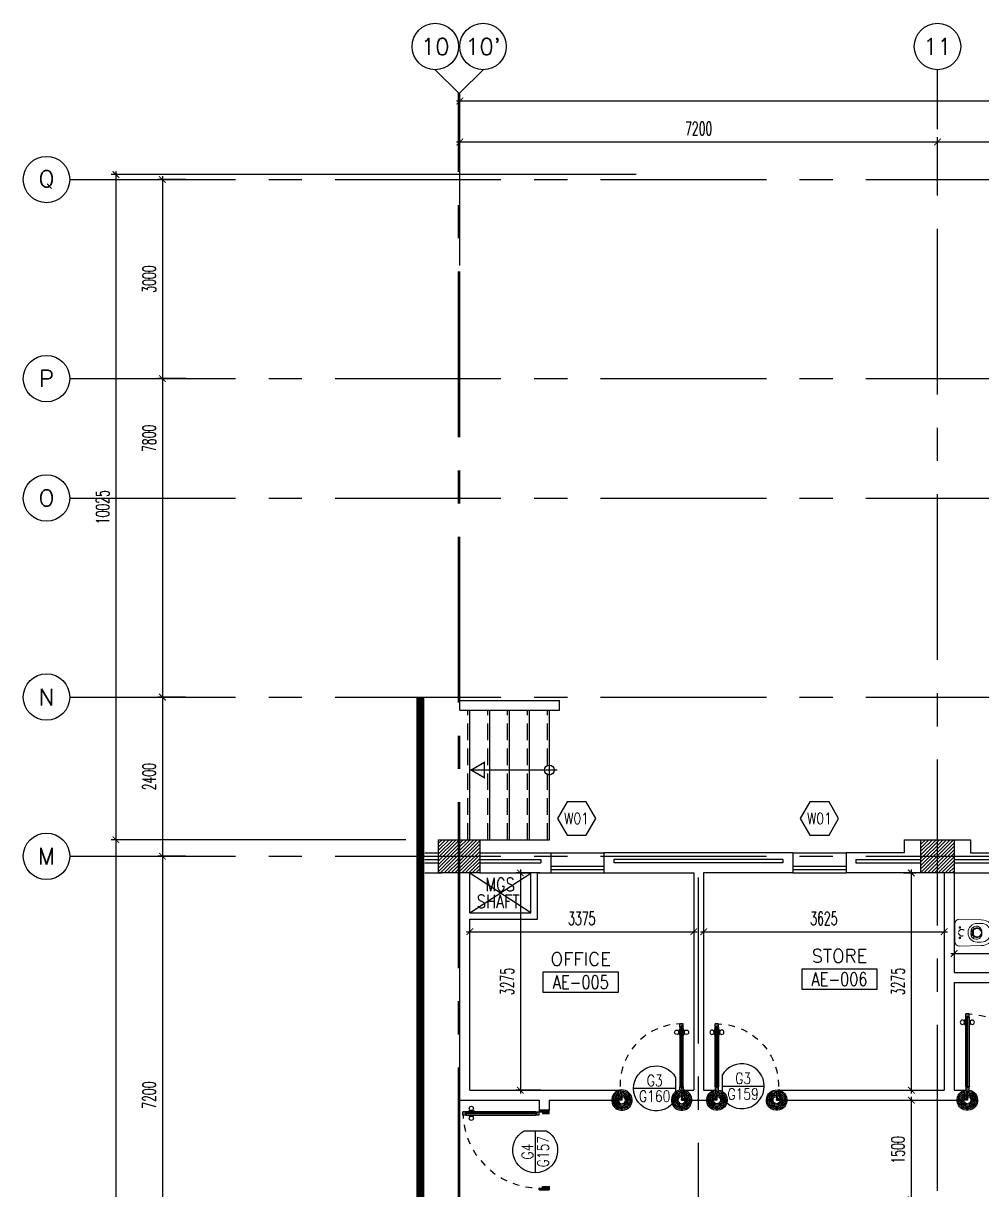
# Model space of a CAD drawing. Extents: x 417866.9 to 417960.2, y 43448 to 43538.2.
# Drawn here: x 417866.92 to 417881.36, y 43520.67 to 43538.25 of the extents above; entities that cross this region are included whole.
import ezdxf
from ezdxf.enums import TextEntityAlignment as Align

# ---------------------------------------------------------------- set-up
doc = ezdxf.new("R2010")
doc.units = 0
doc.header["$MEASUREMENT"] = 0
doc.header["$PDMODE"] = 3
doc.header["$PDSIZE"] = 0.1
for name, pattern in [('CENTER2', [1.125, 0.75, -0.125, 0.125, -0.125]), ('CENTERX2', [4, 2.5, -0.5, 0.5, -0.5]), ('HIDDEN', [0.375, 0.25, -0.125]), ('HIDDEN2', [0.1875, 0.125, -0.0625])]:
    doc.linetypes.add(name, pattern=pattern)
doc.layers.get('0').update_dxf_attribs({"linetype": 'CONTINUOUS'})
doc.layers.get('DEFPOINTS').update_dxf_attribs({"linetype": 'CONTINUOUS'})
for name, color, linetype in [('AX', 6, 'CONTINUOUS'), ('AX-CR', 2, 'CONTINUOUS'), ('AX-DIM', 4, 'CONTINUOUS'), ('AX-TXT', 6, 'CONTINUOUS'), ('AXES', 11, 'CENTERX2'), ('COL', 2, 'CONTINUOUS'), ('DIM', 4, 'CONTINUOUS'), ('DOOR', 4, 'CONTINUOUS'), ('DOOR-CR', 2, 'CONTINUOUS'), ('DOOR-NO', 3, 'CONTINUOUS'), ('ELEV', 2, 'CONTINUOUS'), ('FIX', 3, 'CONTINUOUS'), ('HAT', 8, 'CONTINUOUS'), ('INSUL', 7, 'CONTINUOUS'), ('RM-BOX', 2, 'CONTINUOUS'), ('RM-NAME', 2, 'CONTINUOUS'), ('RM-NO', 2, 'CONTINUOUS'), ('SHAFT', 7, 'CONTINUOUS'), ('Step', 7, 'CONTINUOUS'), ('STR', 5, 'CONTINUOUS'), ('WALL', 2, 'CONTINUOUS'), ('WIN', 5, 'CONTINUOUS'), ('WIN-BOX', 3, 'CONTINUOUS'), ('WIN-NO', 5, 'CONTINUOUS')]:
    doc.layers.add(name, color=color, linetype=linetype)
doc.styles.add('ROMANS', font='ROMANS.shx', dxfattribs={"width": 0.6})
doc.dimstyles.new('STANDARD in', dxfattribs={"dimtxt": 0.2, "dimasz": 0.1, "dimexe": 0.07, "dimexo": 0.05, "dimgap": 0.1, "dimtad": 1, "dimdec": 0, "dimlfac": 1000, "dimzin": 0, "dimdsep": 46, "dimtxsty": 'ROMANS', "dimblk": 'ARCHTICK', "dimcen": 0.05, "dimdle": 0.05, "dimclrd": 4, "dimclre": 4, "dimclrt": 2, "dimadec": 0, "dimazin": 0, "dimtfac": 1, "dimtdec": 0, "dimtmove": 2, "dimatfit": 3, "dimfxl": 0, "dimtolj": 1, "dimtzin": 0, "dimarcsym": 0})

# ---------------------------------------------------------------- blocks, each defined once
blk = doc.blocks.new('_ARCHTICK')
at = {"color": 0, "linetype": 'ByBlock', "const_width": 0.15}
blk.add_lwpolyline([(-0.5, -0.5), (0.5, 0.5)], dxfattribs=at)
blk = doc.blocks.new('*D410')
at = {"layer": 'AX-DIM', "color": 4, "lineweight": -2}
for p, q in [((417873.447, 43537.08), (417948.237, 43537.08)), ((417873.497, 43534.597), (417873.497, 43537.15)), ((417948.187, 43526.662), (417948.187, 43537.15))]:
    blk.add_line(p, q, dxfattribs=at)
at = {"layer": 'DEFPOINTS', "color": 0}
for p in [(417948.187, 43537.08), (417873.497, 43534.547), (417948.187, 43526.612)]:
    blk.add_point(p, dxfattribs=at)
at = {"layer": 'AX-DIM', "color": 4, "lineweight": -2, "xscale": 0.1, "yscale": 0.1, "zscale": 0.1, "rotation": 180}
blk.add_blockref('_ARCHTICK', (417873.497, 43537.08), dxfattribs=at)
at = {"layer": 'AX-DIM', "color": 4, "lineweight": -2, "xscale": 0.1, "yscale": 0.1, "zscale": 0.1}
blk.add_blockref('_ARCHTICK', (417948.187, 43537.08), dxfattribs=at)
at = {"layer": 'AX-DIM', "color": 2, "insert": (417910.842, 43537.28), "char_height": 0.2, "attachment_point": 5, "style": 'ROMANS'}
blk.add_mtext('\\A1;74690', dxfattribs=at)
blk = doc.blocks.new('WW1')
at = {"layer": 'WIN-BOX'}
blk.add_lwpolyline([(144, -250), (289, 0), (144, 250), (-144, 250), (-289, 0), (-144, -250)], close=True, dxfattribs=at)
at = {"layer": 'WIN-NO', "style": 'ROMANS', "width": 0.8}
blk.add_attdef('W00', text='', height=170, dxfattribs=at).set_placement((0, 0), align=Align.MIDDLE)
blk = doc.blocks.new('A$C24ED45A6')
at = {"layer": 'DOOR', "color": 0, "linetype": 'ByBlock'}
for p, q in [((909, 1055), (909, 990)), ((918, 1055), (909, 1055)), ((918, 978), (918, 1068)), ((925, 1068), (918, 1068)), ((918, 1055), (918, 990)), ((925, 1100), (925, 1150)), ((925, 1150), (975, 1150)), ((975, 1150), (925, 1150)), ((942, 1100), (925, 1100)), ((942, 1100), (942, 1120)), ((958, 1120), (942, 1120)), ((958, 1100), (958, 1120)), ((975, 1100), (958, 1100)), ((975, 1100), (975, 1150)), ((975, 1068), (982, 1068)), ((982, 978), (982, 1068)), ((982, 1055), (982, 990)), ((982, 1055), (991, 1055)), ((991, 1055), (991, 990)), ((918, 990), (909, 990)), ((925, 978), (918, 978)), ((975, 978), (982, 978)), ((982, 990), (991, 990)), ((925, 150), (925, 200)), ((925, 200), (942, 200)), ((942, 200), (942, 180)), ((942, 180), (958, 180)), ((958, 180), (958, 200)), ((958, 200), (975, 200)), ((975, 200), (975, 150)), ((0, 0), (0, 150)), ((0, 150), (25, 150)), ((50, 0), (0, 0)), ((25, 150), (25, 100)), ((25, 100), (50, 100)), ((50, 100), (50, 0)), ((925, 150), (975, 150)), ((975, 100), (950, 100)), ((950, 100), (950, 0)), ((1000, 150), (975, 150)), ((975, 150), (975, 100)), ((1000, 150), (1000, 0)), ((950, 0), (1000, 0))]:
    blk.add_line(p, q, dxfattribs=at)
at = {"layer": 'DOOR', "linetype": 'ByBlock'}
for p, q in [((925, 1100), (925, 200)), ((942, 200), (942, 1100)), ((958, 200), (958, 1100)), ((975, 200), (975, 1100))]:
    blk.add_line(p, q, dxfattribs=at)
at = {"layer": 'DOOR', "color": 9, "linetype": 'ByBlock'}
for p, q in [((50, 0), (0, 114)), ((50, 0), (0, 40)), ((50, 0), (37, 100)), ((950, 0), (1000, 114)), ((950, 0), (963, 100)), ((950, 0), (1000, 40))]:
    blk.add_line(p, q, dxfattribs=at)
at = {"layer": 'DOOR', "color": 0, "linetype": 'ByBlock'}
for centre in [(876, 1023), (1024, 1023)]:
    blk.add_circle(centre, 32.4, dxfattribs=at)
at = {"layer": 'DOOR', "linetype": 'HIDDEN', "ltscale": 0.5}
blk.add_arc((950, 222), 928, 88.456, 184.4816, dxfattribs=at)
at = {"layer": 'DOOR', "color": 9, "linetype": 'ByBlock'}
for centre, radius, start, end in [((50, 0), 154, 103.7142, 108.8947), ((50, 0), 134, 100.72, 111.8402), ((50, 0), 114, 102.6226, 115.9162), ((50, 0), 94.4, 90, 121.9818), ((50, 0), 74.4, 90, 132.2236), ((50, 0), 54.4, 90, 156.7926), ((50, 0), 34.4, 90, 180), ((50, 0), 14.4, 90, 180), ((950, 0), 94.4, 58.0182, 90), ((950, 0), 74.4, 47.7764, 90), ((950, 0), 54.4, 23.2074, 90), ((950, 0), 34.4, 0, 90), ((950, 0), 14.4, 0, 90), ((950, 0), 134, 68.1598, 79.28), ((950, 0), 114, 64.0838, 77.3774), ((950, 0), 154, 71.1053, 76.2858)]:
    blk.add_arc(centre, radius, start, end, dxfattribs=at)
at = {"layer": 'WALL'}
blk.add_line((1000, 0), (1000, 150), dxfattribs=at)
blk = doc.blocks.new('RM1')
at = {"layer": 'RM-BOX'}
blk.add_lwpolyline([(570, -200), (-570, -200), (-570, -500), (570, -500)], close=True, dxfattribs=at)
at = {"layer": 'RM-NAME', "style": 'ROMANS'}
for tag, p in [('ROOMNAME1', (0, 324)), ('ROOMNAME2', (0, 0))]:
    blk.add_attdef(tag, text='', height=200, dxfattribs=at).set_placement(p, align=Align.MIDDLE)
at = {"layer": 'RM-NO', "style": 'ROMANS', "width": 0.8}
blk.add_attdef('ROOMNO', text='', height=200, dxfattribs=at).set_placement((0, -350), align=Align.MIDDLE)
blk = doc.blocks.new('DD1')
at = {"layer": 'DOOR-CR'}
blk.add_line((-316, 0), (316, 0), dxfattribs=at)
blk.add_lwpolyline([(-316, -166, 3.820224), (-316, 166)], format="xyb", close=True, dxfattribs=at)
at = {"layer": 'DOOR-NO', "color": 255, "style": 'ROMANS'}
for tag, width, p in [('G', 0.8, (-22, 156)), ('0000', 0.7, (-22, -136))]:
    blk.add_attdef(tag, text='', height=196, dxfattribs=dict(at, width=width)).set_placement(p, align=Align.MIDDLE)
blk = doc.blocks.new('*X126')
at = {"color": 0}
for p, q in [((73379, 69508), (73872, 70001)), ((73379, 69561), (73819, 70001)), ((73379, 69614), (73766, 70001)), ((73379, 69667), (73713, 70001)), ((73379, 69720), (73660, 70001)), ((73379, 69773), (73607, 70001)), ((73379, 69826), (73554, 70001)), ((73379, 69879), (73501, 70001)), ((73379, 69932), (73448, 70001)), ((73379, 69985), (73395, 70001)), ((73425, 69501), (73879, 69955)), ((73478, 69501), (73879, 69902)), ((73532, 69501), (73879, 69849)), ((73585, 69501), (73879, 69796)), ((73638, 69501), (73879, 69743)), ((73691, 69501), (73879, 69690)), ((73744, 69501), (73879, 69637)), ((73797, 69501), (73879, 69584)), ((73850, 69501), (73879, 69531))]:
    blk.add_line(p, q, dxfattribs=at)
blk = doc.blocks.new('WC1')
at = {"layer": 'FIX', "lineweight": 20}
for p, q in [((35, 204), (-293, 194)), ((-482, 5), (-482, -5)), ((-429, 5), (-429, -5)), ((-289, 24), (-295, 0)), ((-295, 0), (-289, -24)), ((-230, 141), (-293, 141)), ((-150, 76), (-245, 60)), ((-94, 5), (-94, -5)), ((108, 0), (108, 131)), ((108, -131), (108, 0)), ((-293, -141), (-230, -141)), ((-245, -60), (-150, -76)), ((-293, -194), (35, -204)), ((32, -204), (35, -204))]:
    blk.add_line(p, q, dxfattribs=at)
at = {"layer": 'FIX', "linetype": 'Continuous', "lineweight": 20}
blk.add_line((-175, -47), (-175, 45), dxfattribs=at)
at = {"layer": 'FIX', "linetype": 'HIDDEN2', "lineweight": 20, "ltscale": 0.3}
blk.add_circle((0, 0), 49.8, dxfattribs=at)
at = {"layer": 'FIX', "linetype": 'HIDDEN', "lineweight": 20, "ltscale": 0.05}
for centre in [(32, 78), (32, -77)]:
    blk.add_circle(centre, 11.6, dxfattribs=at)
at = {"layer": 'FIX', "lineweight": 20}
for centre, radius, start, end in [((-293, 5), 189, 90, 180), ((35, 131), 73, 360, 90), ((-293, 5), 136, 90, 180), ((-228, -7), 68.2, 128.9242, 152.8468), ((-219, -18), 82, 108.496, 128.9242), ((-230, 5), 136, 360, 90), ((-293, -5), 189, 180, 270), ((-293, -5), 136, 180, 270), ((-228, 7), 68.2, 207.1532, 231.0758), ((-219, 18), 82, 231.0758, 251.504), ((-230, -5), 136, 270, 0), ((35, -131), 73, 270, 0)]:
    blk.add_arc(centre, radius, start, end, dxfattribs=at)
at = {"layer": 'FIX', "linetype": 'Continuous', "lineweight": 20}
for centre, start, end in [((-198, 46), 357.6662, 91.6121), ((-197, -46), 268.3879, 2.3338)]:
    blk.add_arc(centre, 22.3, start, end, dxfattribs=at)
blk = doc.blocks.new('*D445')
at = {"layer": 'AX-DIM', "color": 4, "linetype": 'ByBlock', "lineweight": -2}
for p, q in [((417880.697, 43536.112), (417880.697, 43536.532)), ((417887.897, 43536.112), (417887.897, 43536.532)), ((417880.647, 43536.462), (417887.947, 43536.462))]:
    blk.add_line(p, q, dxfattribs=at)
at = {"layer": 'DEFPOINTS', "color": 0, "linetype": 'ByBlock'}
for p in [(417887.897, 43536.462), (417880.697, 43536.062), (417887.897, 43536.062)]:
    blk.add_point(p, dxfattribs=at)
at = {"layer": 'AX-DIM', "color": 4, "linetype": 'ByBlock', "lineweight": -2, "xscale": 0.1, "yscale": 0.1, "zscale": 0.1, "rotation": 180}
blk.add_blockref('_ARCHTICK', (417880.697, 43536.462), dxfattribs=at)
at = {"layer": 'AX-DIM', "color": 4, "linetype": 'ByBlock', "lineweight": -2, "xscale": 0.1, "yscale": 0.1, "zscale": 0.1}
blk.add_blockref('_ARCHTICK', (417887.897, 43536.462), dxfattribs=at)
at = {"layer": 'AX-DIM', "color": 2, "linetype": 'ByBlock', "insert": (417884.297, 43536.662), "char_height": 0.2, "attachment_point": 5, "style": 'ROMANS'}
blk.add_mtext('\\A1;7200', dxfattribs=at)
blk = doc.blocks.new('*D444')
at = {"layer": 'AX-DIM', "color": 4, "linetype": 'ByBlock', "lineweight": -2}
for p, q in [((417873.497, 43536.112), (417873.497, 43536.532)), ((417880.697, 43536.112), (417880.697, 43536.532)), ((417873.447, 43536.462), (417880.747, 43536.462))]:
    blk.add_line(p, q, dxfattribs=at)
at = {"layer": 'DEFPOINTS', "color": 0, "linetype": 'ByBlock'}
for p in [(417880.697, 43536.462), (417873.497, 43536.062), (417880.697, 43536.062)]:
    blk.add_point(p, dxfattribs=at)
at = {"layer": 'AX-DIM', "color": 4, "linetype": 'ByBlock', "lineweight": -2, "xscale": 0.1, "yscale": 0.1, "zscale": 0.1, "rotation": 180}
blk.add_blockref('_ARCHTICK', (417873.497, 43536.462), dxfattribs=at)
at = {"layer": 'AX-DIM', "color": 4, "linetype": 'ByBlock', "lineweight": -2, "xscale": 0.1, "yscale": 0.1, "zscale": 0.1}
blk.add_blockref('_ARCHTICK', (417880.697, 43536.462), dxfattribs=at)
at = {"layer": 'AX-DIM', "color": 2, "linetype": 'ByBlock', "insert": (417877.097, 43536.662), "char_height": 0.2, "attachment_point": 5, "style": 'ROMANS'}
blk.add_mtext('\\A1;7200', dxfattribs=at)
blk = doc.blocks.new('AXU')
at = {"layer": 'AX-CR'}
blk.add_circle((0, 350), 350, dxfattribs=at)
at = {"layer": 'AX-TXT', "style": 'ROMANS'}
blk.add_attdef('AX', text='', height=250, dxfattribs=at).set_placement((0, 350), align=Align.MIDDLE)
blk = doc.blocks.new('C-300')
at = {"layer": 'HAT', "linetype": 'ByBlock', "ltscale": 0.3}
h = blk.add_hatch(dxfattribs=at)
h.set_pattern_fill('ANSI31', color=8, scale=300, style=0)
h.set_pattern_definition([(45, (-258496.182, -82361.005), (-26.5165043, 26.5165043), [])])
h.paths.add_polyline_path([(300, 500), (0, 500), (0, 250), (300, 250)])
h.paths.add_polyline_path([(300, 250), (0, 250), (0, 0), (300, 0)])
at = {"layer": 'COL'}
blk.add_lwpolyline([(0, 500), (300, 500), (300, 0), (0, 0)], close=True, dxfattribs=at)
blk = doc.blocks.new('C-300A')
at = {"layer": 'SHAFT', "color": 6, "linetype": 'ByBlock', "ltscale": 0.3}
for p in [(-300, 0), (20, 0)]:
    blk.add_blockref('C-300', p, dxfattribs=at)
blk = doc.blocks.new('DOOR100')
at = {"layer": 'DOOR', "color": 7, "linetype": 'ByBlock'}
for p, q in [((-75, 1250), (-75, 1300)), ((-75, 1300), (-25, 1300)), ((-25, 1300), (-75, 1300)), ((-58, 1250), (-75, 1250)), ((-58, 1250), (-58, 1270)), ((-42, 1270), (-58, 1270)), ((-42, 1250), (-42, 1270)), ((-25, 1250), (-42, 1250)), ((-25, 1250), (-25, 1300)), ((-91, 1205), (-91, 1140)), ((-82, 1205), (-91, 1205)), ((-82, 1140), (-91, 1140)), ((-82, 1128), (-82, 1218)), ((-75, 1218), (-82, 1218)), ((-82, 1205), (-82, 1140)), ((-75, 1128), (-82, 1128)), ((-25, 1218), (-18, 1218)), ((-25, 1128), (-18, 1128)), ((-18, 1128), (-18, 1218)), ((-18, 1205), (-18, 1140)), ((-18, 1205), (-9, 1205)), ((-18, 1140), (-9, 1140)), ((-9, 1205), (-9, 1140)), ((-75, 200), (-58, 200)), ((-75, 150), (-75, 200)), ((-58, 200), (-58, 180)), ((-58, 180), (-42, 180)), ((-42, 200), (-25, 200)), ((-42, 180), (-42, 200)), ((-25, 200), (-25, 150)), ((-1200, 0), (-1200, 150)), ((-1200, 150), (-1175, 150)), ((-1200, 150), (-1200, 0)), ((-1150, 0), (-1200, 114)), ((-1150, 0), (-1200, 40)), ((-1150, 0), (-1200, 0)), ((-1175, 150), (-1175, 100)), ((-1175, 100), (-1150, 100)), ((-1150, 0), (-1163, 100)), ((-1150, 100), (-1150, 0)), ((-75, 150), (-25, 150)), ((-50, 0), (0, 114)), ((-50, 100), (-50, 0)), ((-50, 0), (-37, 100)), ((-25, 100), (-50, 100)), ((-50, 0), (0, 40)), ((-50, 0), (0, 0)), ((0, 150), (-25, 150)), ((-25, 150), (-25, 100)), ((0, 0), (0, 150)), ((0, 150), (0, 0))]:
    blk.add_line(p, q, dxfattribs=at)
at = {"layer": 'DOOR', "linetype": 'ByBlock'}
for p, q in [((-75, 1250), (-75, 200)), ((-58, 200), (-58, 1250)), ((-42, 200), (-42, 1250)), ((-25, 200), (-25, 1250))]:
    blk.add_line(p, q, dxfattribs=at)
at = {"layer": 'DOOR', "color": 7, "linetype": 'ByBlock'}
for centre in [(-124, 1173), (24, 1173)]:
    blk.add_circle(centre, 32.4, dxfattribs=at)
at = {"layer": 'DOOR', "linetype": 'HIDDEN', "ltscale": 0.5}
blk.add_arc((-25, 150), 1150, 90, 180, dxfattribs=at)
at = {"layer": 'DOOR', "color": 7, "linetype": 'ByBlock'}
for centre, radius, start, end in [((-1150, 0), 154, 103.7142, 108.8947), ((-1150, 0), 134, 100.72, 111.8402), ((-1150, 0), 94.4, 90, 121.9818), ((-1150, 0), 74.4, 90, 132.2236), ((-1150, 0), 54.4, 90, 156.7926), ((-1150, 0), 34.4, 90, 180), ((-1150, 0), 14.4, 90, 180), ((-50, 0), 94.4, 58.0182, 90), ((-50, 0), 74.4, 47.7764, 90), ((-50, 0), 54.4, 23.2074, 90), ((-50, 0), 34.4, 0, 90), ((-50, 0), 14.4, 0, 90), ((-50, 0), 134, 68.1598, 79.28), ((-50, 0), 114, 64.0838, 77.3774), ((-50, 0), 154, 71.1053, 76.2858)]:
    blk.add_arc(centre, radius, start, end, dxfattribs=at)
blk = doc.blocks.new('*D159')
at = {"layer": 'DEFPOINTS', "color": 0}
for p in [(417877.022, 43524.595), (417873.647, 43524.436), (417877.022, 43524.557)]:
    blk.add_point(p, dxfattribs=at)
at = {"layer": 'DIM', "color": 4, "lineweight": -2}
for p, q in [((417873.647, 43524.486), (417873.647, 43524.627)), ((417873.597, 43524.557), (417877.072, 43524.557)), ((417877.022, 43524.545), (417877.022, 43524.487))]:
    blk.add_line(p, q, dxfattribs=at)
at = {"layer": 'DIM', "color": 4, "lineweight": -2, "xscale": 0.1, "yscale": 0.1, "zscale": 0.1, "rotation": 180}
blk.add_blockref('_ARCHTICK', (417873.647, 43524.557), dxfattribs=at)
at = {"layer": 'DIM', "color": 4, "lineweight": -2, "xscale": 0.1, "yscale": 0.1, "zscale": 0.1}
blk.add_blockref('_ARCHTICK', (417877.022, 43524.557), dxfattribs=at)
at = {"layer": 'DIM', "color": 2, "insert": (417875.334, 43524.757), "char_height": 0.2, "attachment_point": 5, "style": 'ROMANS'}
blk.add_mtext('\\A1;3375', dxfattribs=at)
blk = doc.blocks.new('*D160')
at = {"layer": 'DEFPOINTS', "color": 0}
for p in [(417877.172, 43525.167), (417880.797, 43525.167), (417880.797, 43524.557)]:
    blk.add_point(p, dxfattribs=at)
at = {"layer": 'DIM', "color": 4, "lineweight": -2}
for p, q in [((417877.172, 43525.117), (417877.172, 43524.487)), ((417880.797, 43525.117), (417880.797, 43524.487)), ((417877.122, 43524.557), (417880.847, 43524.557))]:
    blk.add_line(p, q, dxfattribs=at)
at = {"layer": 'DIM', "color": 4, "lineweight": -2, "xscale": 0.1, "yscale": 0.1, "zscale": 0.1, "rotation": 180}
blk.add_blockref('_ARCHTICK', (417877.172, 43524.557), dxfattribs=at)
at = {"layer": 'DIM', "color": 4, "lineweight": -2, "xscale": 0.1, "yscale": 0.1, "zscale": 0.1}
blk.add_blockref('_ARCHTICK', (417880.797, 43524.557), dxfattribs=at)
at = {"layer": 'DIM', "color": 2, "insert": (417878.984, 43524.757), "char_height": 0.2, "attachment_point": 5, "style": 'ROMANS'}
blk.add_mtext('\\A1;3625', dxfattribs=at)
blk = doc.blocks.new('*D558')
at = {"layer": 'DEFPOINTS', "color": 0}
for p in [(417874.753, 43525.444), (417874.41, 43522.169), (417874.768, 43522.169)]:
    blk.add_point(p, dxfattribs=at)
at = {"layer": 'DIM', "color": 4, "lineweight": -2}
for p, q in [((417874.41, 43525.494), (417874.41, 43522.119)), ((417874.703, 43525.444), (417874.34, 43525.444)), ((417874.718, 43522.169), (417874.34, 43522.169))]:
    blk.add_line(p, q, dxfattribs=at)
at = {"layer": 'DIM', "color": 4, "lineweight": -2, "xscale": 0.1, "yscale": 0.1, "zscale": 0.1}
for p, rotation in [((417874.41, 43525.444), 90), ((417874.41, 43522.169), 270)]:
    blk.add_blockref('_ARCHTICK', p, dxfattribs=dict(at, rotation=rotation))
at = {"layer": 'DIM', "color": 2, "insert": (417874.21, 43523.807), "char_height": 0.2, "attachment_point": 5, "rotation": 90, "style": 'ROMANS'}
blk.add_mtext('\\A1;3275', dxfattribs=at)
blk = doc.blocks.new('*D161')
at = {"layer": 'DEFPOINTS', "color": 0}
for p in [(417880.132, 43525.444), (417880.132, 43522.169), (417880.301, 43522.169)]:
    blk.add_point(p, dxfattribs=at)
at = {"layer": 'DIM', "color": 4, "lineweight": -2}
for p, q in [((417880.301, 43525.494), (417880.301, 43522.119)), ((417880.182, 43525.444), (417880.371, 43525.444)), ((417880.182, 43522.169), (417880.371, 43522.169))]:
    blk.add_line(p, q, dxfattribs=at)
at = {"layer": 'DIM', "color": 4, "lineweight": -2, "xscale": 0.1, "yscale": 0.1, "zscale": 0.1}
for p, rotation in [((417880.301, 43525.444), 90), ((417880.301, 43522.169), 270)]:
    blk.add_blockref('_ARCHTICK', p, dxfattribs=dict(at, rotation=rotation))
at = {"layer": 'DIM', "color": 2, "insert": (417880.101, 43523.807), "char_height": 0.2, "attachment_point": 5, "rotation": 90, "style": 'ROMANS'}
blk.add_mtext('\\A1;3275', dxfattribs=at)
blk = doc.blocks.new('*D162')
at = {"layer": 'DEFPOINTS', "color": 0}
for p in [(417880.947, 43524.333), (417883.022, 43524.333), (417883.022, 43524.228)]:
    blk.add_point(p, dxfattribs=at)
at = {"layer": 'DIM', "color": 4, "lineweight": -2}
for p, q in [((417880.897, 43524.228), (417883.072, 43524.228)), ((417880.947, 43524.283), (417880.947, 43524.158)), ((417883.022, 43524.283), (417883.022, 43524.158))]:
    blk.add_line(p, q, dxfattribs=at)
at = {"layer": 'DIM', "color": 4, "lineweight": -2, "xscale": 0.1, "yscale": 0.1, "zscale": 0.1, "rotation": 180}
blk.add_blockref('_ARCHTICK', (417880.947, 43524.228), dxfattribs=at)
at = {"layer": 'DIM', "color": 4, "lineweight": -2, "xscale": 0.1, "yscale": 0.1, "zscale": 0.1}
blk.add_blockref('_ARCHTICK', (417883.022, 43524.228), dxfattribs=at)
at = {"layer": 'DIM', "color": 2, "insert": (417881.984, 43524.428), "char_height": 0.2, "attachment_point": 5, "style": 'ROMANS'}
blk.add_mtext('\\A1;2075', dxfattribs=at)
blk = doc.blocks.new('*D191')
at = {"layer": 'DEFPOINTS', "color": 0}
for p in [(417879.709, 43522.019), (417879.709, 43520.519), (417880.301, 43520.519)]:
    blk.add_point(p, dxfattribs=at)
at = {"layer": 'DIM', "color": 4, "lineweight": -2}
for p, q in [((417879.759, 43522.019), (417880.371, 43522.019)), ((417880.301, 43522.069), (417880.301, 43520.469)), ((417879.759, 43520.519), (417880.371, 43520.519))]:
    blk.add_line(p, q, dxfattribs=at)
at = {"layer": 'DIM', "color": 4, "lineweight": -2, "xscale": 0.1, "yscale": 0.1, "zscale": 0.1}
for p, rotation in [((417880.301, 43522.019), 90), ((417880.301, 43520.519), 270)]:
    blk.add_blockref('_ARCHTICK', p, dxfattribs=dict(at, rotation=rotation))
at = {"layer": 'DIM', "color": 2, "insert": (417880.101, 43521.269), "char_height": 0.2, "attachment_point": 5, "rotation": 90, "style": 'ROMANS'}
blk.add_mtext('\\A1;1500', dxfattribs=at)
blk = doc.blocks.new('AXR')
at = {"layer": 'AX-CR'}
blk.add_circle((350, 0), 350, dxfattribs=at)
at = {"layer": 'AX-TXT', "style": 'ROMANS'}
blk.add_attdef('AX', text='', height=250, dxfattribs=at).set_placement((350, 0), align=Align.MIDDLE)
blk = doc.blocks.new('*D412')
at = {"layer": 'AX-DIM', "color": 4, "lineweight": -2}
for p, q in [((417868.313, 43525.994), (417868.313, 43466.574)), ((417872.682, 43525.944), (417868.243, 43525.944)), ((417878.896, 43466.624), (417868.243, 43466.624))]:
    blk.add_line(p, q, dxfattribs=at)
at = {"layer": 'DEFPOINTS', "color": 0}
for p in [(417872.732, 43525.944), (417868.313, 43466.624), (417878.946, 43466.624)]:
    blk.add_point(p, dxfattribs=at)
at = {"layer": 'AX-DIM', "color": 4, "lineweight": -2, "xscale": 0.1, "yscale": 0.1, "zscale": 0.1}
for p, rotation in [((417868.313, 43525.944), 90), ((417868.313, 43466.624), 270)]:
    blk.add_blockref('_ARCHTICK', p, dxfattribs=dict(at, rotation=rotation))
at = {"layer": 'AX-DIM', "color": 2, "insert": (417868.113, 43496.284), "char_height": 0.2, "attachment_point": 5, "rotation": 90, "style": 'ROMANS'}
blk.add_mtext('\\A1;59320', dxfattribs=at)
blk = doc.blocks.new('*D413')
at = {"layer": 'AX-DIM', "color": 4, "lineweight": -2}
for p, q in [((417869.363, 43525.694), (417868.943, 43525.694)), ((417869.013, 43525.744), (417869.013, 43518.444)), ((417869.363, 43518.494), (417868.943, 43518.494))]:
    blk.add_line(p, q, dxfattribs=at)
at = {"layer": 'DEFPOINTS', "color": 0}
for p in [(417869.413, 43525.694), (417869.013, 43518.494), (417869.413, 43518.494)]:
    blk.add_point(p, dxfattribs=at)
at = {"layer": 'AX-DIM', "color": 4, "lineweight": -2, "xscale": 0.1, "yscale": 0.1, "zscale": 0.1}
for p, rotation in [((417869.013, 43525.694), 90), ((417869.013, 43518.494), 270)]:
    blk.add_blockref('_ARCHTICK', p, dxfattribs=dict(at, rotation=rotation))
at = {"layer": 'AX-DIM', "color": 2, "insert": (417868.813, 43522.094), "char_height": 0.2, "attachment_point": 5, "rotation": 90, "style": 'ROMANS'}
blk.add_mtext('\\A1;7200', dxfattribs=at)
blk = doc.blocks.new('*D427')
at = {"layer": 'AX-DIM', "color": 4, "linetype": 'ByBlock', "lineweight": -2}
for p, q in [((417868.313, 43536.019), (417868.313, 43525.894)), ((417876.156, 43535.969), (417868.243, 43535.969)), ((417868.963, 43525.944), (417868.243, 43525.944))]:
    blk.add_line(p, q, dxfattribs=at)
at = {"layer": 'DEFPOINTS', "color": 0, "linetype": 'ByBlock'}
for p in [(417876.206, 43535.969), (417868.313, 43525.944), (417869.013, 43525.944)]:
    blk.add_point(p, dxfattribs=at)
at = {"layer": 'AX-DIM', "color": 4, "linetype": 'ByBlock', "lineweight": -2, "xscale": 0.1, "yscale": 0.1, "zscale": 0.1}
for p, rotation in [((417868.313, 43535.969), 90), ((417868.313, 43525.944), 270)]:
    blk.add_blockref('_ARCHTICK', p, dxfattribs=dict(at, rotation=rotation))
at = {"layer": 'AX-DIM', "color": 2, "linetype": 'ByBlock', "insert": (417868.113, 43530.957), "char_height": 0.2, "attachment_point": 5, "rotation": 90, "style": 'ROMANS'}
blk.add_mtext('\\A1;10025', dxfattribs=at)
blk = doc.blocks.new('*D428')
at = {"layer": 'AX-DIM', "color": 4, "lineweight": -2}
for p, q in [((417869.363, 43535.894), (417868.943, 43535.894)), ((417869.013, 43535.944), (417869.013, 43528.044)), ((417869.363, 43528.094), (417868.943, 43528.094))]:
    blk.add_line(p, q, dxfattribs=at)
at = {"layer": 'DEFPOINTS', "color": 0}
for p in [(417869.413, 43535.894), (417869.013, 43528.094), (417869.413, 43528.094)]:
    blk.add_point(p, dxfattribs=at)
at = {"layer": 'AX-DIM', "color": 4, "lineweight": -2, "xscale": 0.1, "yscale": 0.1, "zscale": 0.1}
for p, rotation in [((417869.013, 43535.894), 90), ((417869.013, 43528.094), 270)]:
    blk.add_blockref('_ARCHTICK', p, dxfattribs=dict(at, rotation=rotation))
at = {"layer": 'AX-DIM', "color": 2, "insert": (417868.813, 43531.994), "char_height": 0.2, "attachment_point": 5, "rotation": 90, "style": 'ROMANS'}
blk.add_mtext('\\A1;7800', dxfattribs=at)
blk = doc.blocks.new('*D429')
at = {"layer": 'AX-DIM', "color": 4, "lineweight": -2}
for p, q in [((417869.363, 43528.094), (417868.943, 43528.094)), ((417869.013, 43528.144), (417869.013, 43525.644)), ((417869.363, 43525.694), (417868.943, 43525.694))]:
    blk.add_line(p, q, dxfattribs=at)
at = {"layer": 'DEFPOINTS', "color": 0}
for p in [(417869.413, 43528.094), (417869.013, 43525.694), (417869.413, 43525.694)]:
    blk.add_point(p, dxfattribs=at)
at = {"layer": 'AX-DIM', "color": 4, "lineweight": -2, "xscale": 0.1, "yscale": 0.1, "zscale": 0.1}
for p, rotation in [((417869.013, 43528.094), 90), ((417869.013, 43525.694), 270)]:
    blk.add_blockref('_ARCHTICK', p, dxfattribs=dict(at, rotation=rotation))
at = {"layer": 'AX-DIM', "color": 2, "insert": (417868.813, 43526.894), "char_height": 0.2, "attachment_point": 5, "rotation": 90, "style": 'ROMANS'}
blk.add_mtext('\\A1;2400', dxfattribs=at)
blk = doc.blocks.new('*D430')
at = {"layer": 'AX-DIM', "color": 4, "lineweight": -2}
for p, q in [((417869.363, 43535.894), (417868.943, 43535.894)), ((417869.013, 43535.944), (417869.013, 43532.844)), ((417869.363, 43532.894), (417868.943, 43532.894))]:
    blk.add_line(p, q, dxfattribs=at)
at = {"layer": 'DEFPOINTS', "color": 0}
for p in [(417869.413, 43535.894), (417869.013, 43532.894), (417869.413, 43532.894)]:
    blk.add_point(p, dxfattribs=at)
at = {"layer": 'AX-DIM', "color": 4, "lineweight": -2, "xscale": 0.1, "yscale": 0.1, "zscale": 0.1}
for p, rotation in [((417869.013, 43535.894), 90), ((417869.013, 43532.894), 270)]:
    blk.add_blockref('_ARCHTICK', p, dxfattribs=dict(at, rotation=rotation))
at = {"layer": 'AX-DIM', "color": 2, "insert": (417868.813, 43534.394), "char_height": 0.2, "attachment_point": 5, "rotation": 90, "style": 'ROMANS'}
blk.add_mtext('\\A1;3000', dxfattribs=at)

msp = doc.modelspace()

# ---------------------------------------------------------------- linework, layer by layer
at = {"layer": 'AXES'}
for p, q in [((417873.4766, 43537.1991), (417873.1266, 43537.5491)), ((417873.4966, 43537.1991), (417873.8466, 43537.5491)), ((417880.6966, 43448.6529), (417880.6966, 43537.5491)), ((417873.4766, 43460.01), (417873.4766, 43537.1991)), ((417873.4966, 43460.01), (417873.4966, 43537.1991)), ((417867.6171, 43535.8943), (417889.6966, 43535.8943)), ((417867.6171, 43532.8943), (417889.6966, 43532.8943)), ((417867.6171, 43531.0943), (417889.6966, 43531.0943)), ((417867.6171, 43528.0943), (417889.6966, 43528.0943)), ((417867.6171, 43525.6943), (417889.6966, 43525.6943)), ((417877.0966, 43466.8743), (417877.0966, 43525.6943))]:
    msp.add_line(p, q, dxfattribs=at)
at = {"layer": 'COL'}
msp.add_lwpolyline([(417880.4466, 43525.4443), (417880.4466, 43525.9443), (417880.9466, 43525.9443), (417880.9466, 43525.4443)], close=True, dxfattribs=at)
at = {"layer": 'ELEV', "linetype": 'CENTER2', "const_width": 0.12}
msp.add_lwpolyline([(417872.903, 43464.6371), (417872.903, 43528.0943)], dxfattribs=at)
at = {"layer": 'INSUL'}
for p, q in [((417872.9677, 43525.6443), (417873.1766, 43525.6443)), ((417873.7966, 43525.6443), (417874.7178, 43525.6443)), ((417874.7178, 43525.6443), (417874.7178, 43525.5943)), ((417878.3678, 43525.6443), (417875.8178, 43525.6443)), ((417875.8178, 43525.6443), (417875.8178, 43525.5943)), ((417878.3678, 43525.6443), (417878.3678, 43525.5943)), ((417879.4678, 43525.6443), (417879.4678, 43525.5943)), ((417879.4678, 43525.6443), (417880.4466, 43525.6443)), ((417880.9466, 43525.6443), (417883.0466, 43525.6443)), ((417872.9677, 43525.5943), (417873.1766, 43525.5943)), ((417873.7966, 43525.5943), (417874.7178, 43525.5943)), ((417878.3678, 43525.5943), (417875.8178, 43525.5943)), ((417879.4678, 43525.5943), (417880.4466, 43525.5943)), ((417880.9466, 43525.5943), (417883.0466, 43525.5943))]:
    msp.add_line(p, q, dxfattribs=at)
at = {"layer": 'SHAFT', "linetype": 'ByBlock'}
for p, q in [((417874.5666, 43524.8443), (417873.6466, 43525.4403)), ((417873.6466, 43524.8443), (417874.5666, 43525.4403))]:
    msp.add_line(p, q, dxfattribs=at)
at = {"layer": 'Step'}
for p, q in [((417873.4966, 43528.0443), (417874.9966, 43528.0443)), ((417873.4966, 43527.8943), (417873.4966, 43528.0443)), ((417874.9966, 43527.8943), (417874.9966, 43528.0443)), ((417873.4966, 43527.8943), (417874.9966, 43527.8943)), ((417873.6466, 43525.9443), (417873.6466, 43527.8943)), ((417873.9466, 43525.9443), (417873.9466, 43527.8943)), ((417874.2466, 43525.9443), (417874.2466, 43527.8943)), ((417874.5466, 43525.9443), (417874.5466, 43527.8943)), ((417874.8466, 43525.9443), (417874.8466, 43527.8943)), ((417873.6466, 43525.9443), (417874.8466, 43525.9443))]:
    msp.add_line(p, q, dxfattribs=at)
at = {"layer": 'Step', "linetype": 'HIDDEN'}
for p, q in [((417873.6166, 43525.9443), (417873.6166, 43527.8943)), ((417873.9166, 43525.9443), (417873.9166, 43527.8943)), ((417874.2166, 43525.9443), (417874.2166, 43527.8943)), ((417874.5166, 43525.9443), (417874.5166, 43527.8943)), ((417874.8166, 43525.9443), (417874.8166, 43527.8943))]:
    msp.add_line(p, q, dxfattribs=at)
at = {"layer": 'STR'}
msp.add_line((417874.963, 43526.9943), (417873.6466, 43526.9943), dxfattribs=at)
at = {"layer": 'STR', "const_width": 0.0215}
msp.add_lwpolyline([(417873.8667, 43527.1098), (417873.8667, 43526.8789), (417873.6667, 43526.9943)], close=True, dxfattribs=at)
msp.add_lwpolyline([(417873.8667, 43527.1098), (417873.8667, 43526.8789), (417873.6667, 43526.9943)], close=True, dxfattribs=at)
msp.add_lwpolyline([(417873.8667, 43527.1098), (417873.8667, 43526.8789), (417873.6667, 43526.9943)], close=True, dxfattribs=at)
msp.add_lwpolyline([(417873.8667, 43527.1098), (417873.8667, 43526.8789), (417873.6667, 43526.9943)], close=True, dxfattribs=at)
at = {"layer": 'STR'}
msp.add_circle((417874.8466, 43526.9943), 0.075, dxfattribs=at)
msp.add_circle((417874.8466, 43526.9943), 0.075, dxfattribs=at)
at = {"layer": 'WALL'}
for p, q in [((417880.1966, 43525.9443), (417880.1966, 43525.7443)), ((417880.1966, 43525.9443), (417881.1966, 43525.9443)), ((417881.1966, 43525.9443), (417881.1966, 43525.7443)), ((417872.9677, 43525.7443), (417873.1766, 43525.7443)), ((417873.7966, 43525.7443), (417874.8678, 43525.7443)), ((417874.8678, 43525.7443), (417874.8678, 43525.4443)), ((417874.8678, 43525.7443), (417874.8678, 43525.4443)), ((417878.5178, 43525.7443), (417875.6678, 43525.7443)), ((417875.6678, 43525.7443), (417875.6678, 43525.4443)), ((417875.6678, 43525.7443), (417875.6678, 43525.4443)), ((417878.5178, 43525.7443), (417878.5178, 43525.4443)), ((417880.1966, 43525.7443), (417879.3178, 43525.7443)), ((417879.3178, 43525.7443), (417879.3178, 43525.4443)), ((417881.1966, 43525.7443), (417883.1966, 43525.7443)), ((417872.9677, 43525.4443), (417873.2266, 43525.4443)), ((417873.4966, 43522.0193), (417873.4966, 43525.4443)), ((417873.6466, 43524.8443), (417873.6466, 43525.4443)), ((417873.7966, 43525.4443), (417874.5666, 43525.4443)), ((417874.5666, 43524.8443), (417874.5666, 43525.4443)), ((417874.6666, 43524.7443), (417874.6666, 43525.4443)), ((417874.6666, 43525.4443), (417874.8678, 43525.4443)), ((417875.6678, 43525.4443), (417877.0216, 43525.4443)), ((417877.0216, 43525.4443), (417877.0216, 43522.1693)), ((417878.5178, 43525.4443), (417877.1716, 43525.4443)), ((417877.1716, 43525.4443), (417877.1716, 43522.1693)), ((417880.4466, 43525.4443), (417879.3178, 43525.4443)), ((417880.7966, 43525.4443), (417880.7966, 43522.1693)), ((417880.9466, 43525.4443), (417883.0216, 43525.4443)), ((417880.9466, 43525.4443), (417880.9466, 43523.9443)), ((417873.6466, 43524.8443), (417874.5666, 43524.8443)), ((417873.6466, 43522.1693), (417873.6466, 43524.7443)), ((417873.6466, 43524.7443), (417874.6666, 43524.7443)), ((417880.9466, 43523.9443), (417881.9716, 43523.9443)), ((417880.9466, 43523.7943), (417880.9466, 43522.1693)), ((417880.9466, 43523.7943), (417881.5361, 43523.7943)), ((417873.6466, 43522.1693), (417875.8893, 43522.1693)), ((417875.8893, 43522.1693), (417875.8893, 43522.0193)), ((417876.8893, 43522.1693), (417876.8893, 43522.0193)), ((417876.8893, 43522.1693), (417877.0216, 43522.1693)), ((417877.1716, 43522.1693), (417877.3216, 43522.1693)), ((417877.3216, 43522.1693), (417877.3216, 43522.0193)), ((417878.3216, 43522.1693), (417880.7966, 43522.1693)), ((417878.3216, 43522.1693), (417878.3216, 43522.0193)), ((417880.9466, 43522.1693), (417881.0966, 43522.1693)), ((417881.0966, 43522.1693), (417881.0966, 43522.0193)), ((417873.4966, 43522.0193), (417874.6929, 43522.0193)), ((417874.6929, 43522.0193), (417874.6933, 43521.8693)), ((417874.8429, 43522.0197), (417874.8433, 43521.8693)), ((417874.8429, 43522.0193), (417875.8893, 43522.0193)), ((417876.8893, 43522.0193), (417877.3216, 43522.0193)), ((417878.3216, 43522.0193), (417881.0966, 43522.0193)), ((417874.6933, 43521.8693), (417874.8433, 43521.8693))]:
    msp.add_line(p, q, dxfattribs=at)
at = {"layer": 'WIN'}
for p, q in [((417874.8678, 43525.7443), (417875.6678, 43525.7443)), ((417878.5178, 43525.7443), (417879.3178, 43525.7443)), ((417874.8678, 43525.5443), (417875.6678, 43525.5443)), ((417874.8678, 43525.4943), (417875.6678, 43525.4943)), ((417878.5178, 43525.5443), (417879.3178, 43525.5443)), ((417878.5178, 43525.4943), (417879.3178, 43525.4943)), ((417874.8678, 43525.4443), (417875.6678, 43525.4443)), ((417878.5178, 43525.4443), (417879.3178, 43525.4443))]:
    msp.add_line(p, q, dxfattribs=at)

# ---------------------------------------------------------------- block references
at = {"layer": 'AX', "xscale": 0.001000000047497451, "yscale": 0.0009999999892897904, "zscale": 0.001}
for p, values in [((417873.1266, 43537.5491), {'AX': '10'}), ((417873.8466, 43537.5491), {'AX': "10'"}), ((417880.6966, 43537.5491), {'AX': '11'})]:
    msp.add_blockref('AXU', p, dxfattribs=at).add_auto_attribs(values)
at = {"layer": 'AXES', "xscale": 0.001000000047497451, "yscale": 0.0009999999892897904, "zscale": 0.001}
for p, values in [((417866.9171, 43535.8943), {'AX': 'Q'}), ((417866.9171, 43532.8943), {'AX': 'P'}), ((417866.9171, 43531.0943), {'AX': 'O'}), ((417866.9171, 43528.0943), {'AX': 'N'}), ((417866.9171, 43525.6943), {'AX': 'M'})]:
    msp.add_blockref('AXR', p, dxfattribs=at).add_auto_attribs(values)
at = {"layer": 'COL', "linetype": 'ByBlock', "xscale": 0.001000000047497451, "yscale": 0.0009999999892897904, "zscale": 0.001}
msp.add_blockref('C-300A', (417873.4766, 43525.4443), dxfattribs=at)
at = {"layer": 'DOOR', "color": 0, "yscale": 0.0009999999892897904, "zscale": 0.001}
for p, xscale in [((417875.8893, 43522.0193), 0.001000000047497451), ((417878.3216, 43522.0193), -0.001000000047497451)]:
    msp.add_blockref('A$C24ED45A6', p, dxfattribs=dict(at, xscale=xscale))
at = {"layer": 'DOOR', "xscale": -0.001000000047497451, "yscale": 0.0009999999892897904, "zscale": 0.001}
msp.add_blockref('DOOR100', (417881.0966, 43522.0193), dxfattribs=at)
at = {"layer": 'DOOR', "xscale": 0.0009999999892897904, "yscale": 0.0009999999892897904, "zscale": 0.001, "rotation": 90}
msp.add_blockref('DOOR100', (417874.8433, 43521.8693), dxfattribs=at)
at = {"layer": 'DOOR-NO'}
ref = msp.add_blockref('DD1', (417876.4339, 43522.1957), dxfattribs=dict(at, xscale=-0.001000000047497451, yscale=0.0009999999892897904, zscale=0.001))
ref.add_attrib('G', 'G3', dxfattribs={"height": 0.17, "style": 'ROMANS', "width": 0.8}).set_placement((417876.4339, 43522.3136), align=Align.MIDDLE)
ref.add_attrib('000', 'G160', dxfattribs={"height": 0.17, "style": 'ROMANS', "width": 0.8}).set_placement((417876.4339, 43522.0778), align=Align.MIDDLE)
ref = msp.add_blockref('DD1', (417877.7674, 43522.2292), dxfattribs=dict(at, xscale=0.001000000047497451, yscale=0.0009999999892897904, zscale=0.001))
ref.add_attrib('G', 'G3', dxfattribs={"height": 0.17, "style": 'ROMANS', "width": 0.8}).set_placement((417877.7674, 43522.3471), align=Align.MIDDLE)
ref.add_attrib('000', 'G159', dxfattribs={"height": 0.17, "style": 'ROMANS', "width": 0.8}).set_placement((417877.7674, 43522.1113), align=Align.MIDDLE)
ref = msp.add_blockref('DD1', (417874.6335, 43521.2426), dxfattribs=dict(at, xscale=-0.0009999999892897904, yscale=0.0009999999892897904, zscale=0.001, rotation=90))
ref.add_attrib('G', 'G4', dxfattribs={"height": 0.17, "rotation": 90, "style": 'ROMANS', "width": 0.8}).set_placement((417874.5155, 43521.2426), align=Align.MIDDLE)
ref.add_attrib('000', 'G157', dxfattribs={"height": 0.17, "rotation": 90, "style": 'ROMANS', "width": 0.8}).set_placement((417874.7513, 43521.2426), align=Align.MIDDLE)
at = {"layer": 'HAT', "xscale": 0.001000000047497451, "yscale": 0.0009999999892897904, "zscale": 0.001}
msp.add_blockref('*X126', (417807.0674, 43455.9433), dxfattribs=at)
for p, values in [((417875.3195, 43524.146), {'ROOMNO': 'AE-005', 'ROOMNAME2': 'OFFICE'}), ((417879.2194, 43524.192), {'ROOMNO': 'AE-006', 'ROOMNAME2': 'STORE'})]:
    msp.add_blockref('RM1', p, dxfattribs=at).add_auto_attribs(values)
at = {"layer": 'WALL', "xscale": -0.001000000047497451, "yscale": 0.0009999999892897904, "zscale": 0.001}
msp.add_blockref('WC1', (417881.0643, 43524.5423), dxfattribs=at)
at = {"layer": 'WIN-NO', "xscale": 0.001000000047497451, "yscale": 0.0009999999892897904, "zscale": 0.001}
for p in [(417875.2562, 43526.2638), (417878.9178, 43526.2638)]:
    msp.add_blockref('WW1', p, dxfattribs=at).add_auto_attribs({'W00': 'W01'})

# ---------------------------------------------------------------- texts
at = {"layer": 'RM-NAME', "style": 'ROMANS', "width": 0.8}
for s, p in [('MGS', (417874.1016, 43525.2699)), ('SHAFT', (417874.0748, 43525.0143))]:
    msp.add_text(s, height=0.2, dxfattribs=at).set_placement(p, align=Align.MIDDLE)

# ---------------------------------------------------------------- dimensions: what is measured, and where the dimension line sits
at = {"layer": 'AX-DIM'}
dim = msp.add_linear_dim(base=(417948.1866, 43537.0798), p1=(417873.4966, 43534.5472), p2=(417948.1866, 43526.612), dimstyle='STANDARD in', dxfattribs=at)
dim.commit()
dim.dimension.update_dxf_attribs({"geometry": '*D410', "text_midpoint": (417910.8416, 43537.2798)})
at = {"layer": 'AX-DIM', "color": 1, "linetype": 'ByBlock'}
for base, p1, p2, picture, middle in [((417880.6966, 43536.4616), (417873.4966, 43536.0616), (417880.6966, 43536.0616), '*D444', (417877.0966, 43536.6616)), ((417887.8966, 43536.4616), (417880.6966, 43536.0616), (417887.8966, 43536.0616), '*D445', (417884.2966, 43536.6616))]:
    dim = msp.add_linear_dim(base=base, p1=p1, p2=p2, dimstyle='STANDARD in', dxfattribs=at)
    dim.commit()
    dim.dimension.update_dxf_attribs({"geometry": picture, "text_midpoint": middle})
at = {"layer": 'AX-DIM', "linetype": 'ByBlock'}
dim = msp.add_linear_dim(base=(417868.3128, 43525.9443), p1=(417876.2058, 43535.9693), p2=(417869.0128, 43525.9443), angle=270, dimstyle='STANDARD in', dxfattribs=at)
dim.commit()
dim.dimension.update_dxf_attribs({"geometry": '*D427', "text_midpoint": (417868.1128, 43530.9568)})
at = {"layer": 'AX-DIM', "color": 6}
for base, p1, p2, picture, middle in [((417869.0128, 43528.0943), (417869.4128, 43535.8943), (417869.4128, 43528.0943), '*D428', (417868.8128, 43531.9943)), ((417869.0128, 43532.8943), (417869.4128, 43535.8943), (417869.4128, 43532.8943), '*D430', (417868.8128, 43534.3943)), ((417869.0128, 43525.6943), (417869.4128, 43528.0943), (417869.4128, 43525.6943), '*D429', (417868.8128, 43526.8943)), ((417869.0128, 43518.4943), (417869.4128, 43525.6943), (417869.4128, 43518.4943), '*D413', (417868.8128, 43522.0943))]:
    dim = msp.add_linear_dim(base=base, p1=p1, p2=p2, angle=270, dimstyle='STANDARD in', dxfattribs=at)
    dim.commit()
    dim.dimension.update_dxf_attribs({"geometry": picture, "text_midpoint": middle})
at = {"layer": 'AX-DIM'}
dim = msp.add_linear_dim(base=(417868.3128, 43466.6243), p1=(417872.7324, 43525.9443), p2=(417878.9456, 43466.6243), angle=270, dimstyle='STANDARD in', dxfattribs=at)
dim.commit()
dim.dimension.update_dxf_attribs({"geometry": '*D412', "text_midpoint": (417868.1128, 43496.2843)})
at = {"layer": 'DIM'}
for base, p1, p2, picture, middle in [((417874.4102, 43522.1693), (417874.7528, 43525.4443), (417874.7679, 43522.1693), '*D558', (417874.2102, 43523.8068)), ((417880.3005, 43522.1693), (417880.1323, 43525.4443), (417880.1323, 43522.1693), '*D161', (417880.1005, 43523.8068)), ((417880.3005, 43520.5193), (417879.7091, 43522.0193), (417879.7091, 43520.5193), '*D191', (417880.1005, 43521.2693))]:
    dim = msp.add_linear_dim(base=base, p1=p1, p2=p2, angle=90, dimstyle='STANDARD in', dxfattribs=at)
    dim.commit()
    dim.dimension.update_dxf_attribs({"geometry": picture, "text_midpoint": middle})
for base, p1, p2, picture, middle in [((417880.7966, 43524.5569), (417877.1716, 43525.1673), (417880.7966, 43525.1673), '*D160', (417878.9841, 43524.7569)), ((417877.0216, 43524.5569), (417873.6466, 43524.4363), (417877.0216, 43524.5946), '*D159', (417875.3341, 43524.7569)), ((417883.0216, 43524.2281), (417880.9466, 43524.3331), (417883.0216, 43524.3331), '*D162', (417881.9841, 43524.4281))]:
    dim = msp.add_linear_dim(base=base, p1=p1, p2=p2, dimstyle='STANDARD in', dxfattribs=at)
    dim.commit()
    dim.dimension.update_dxf_attribs({"geometry": picture, "text_midpoint": middle})

doc.saveas('drawing.dxf')
